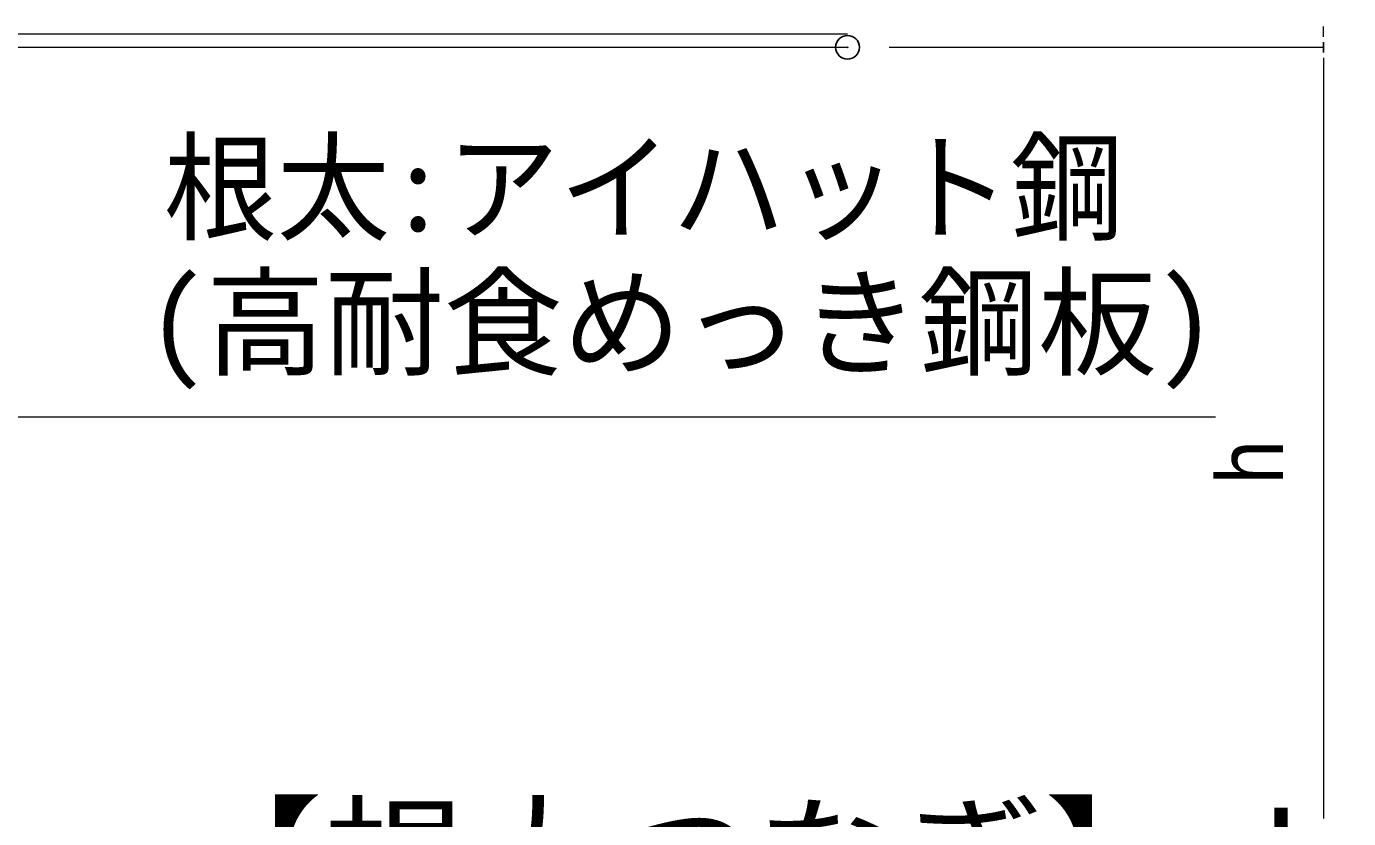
# Model space of a CAD drawing. Units: millimetres, scale not verified. Extents: x -12715 to 12220, y -3398 to 4210.
# Drawn here: x -2999.7 to -2841.2, y 2533.8 to 2628.8 of the extents above; entities that cross this region are included whole.
import ezdxf
from ezdxf.enums import TextEntityAlignment as Align

# ---------------------------------------------------------------- set-up
doc = ezdxf.new("R2010")
doc.units = ezdxf.units.MM
doc.header["$LTSCALE"] = 5.7
doc.header["$PDMODE"] = 32
doc.header["$PDSIZE"] = 2.85
for name, color, linetype, lineweight in [('0-2_文字', 4, 'Continuous', 9), ('0-3_寸法', 7, 'Continuous', 9), ('0-5_根太', 4, 'Continuous', 9), ('0-7_0', 4, 'Continuous', 9)]:
    doc.layers.add(name, color=color, linetype=linetype, lineweight=lineweight)
doc.layers.add('0-8_DEFPOINTS', color=7, linetype='Continuous')
doc.styles.add('Osaka', font='')
doc.styles.add('ＭＳ ゴシック', font='')
doc.styles.get('Osaka').set_extended_font_data('Osaka')
doc.styles.get('ＭＳ ゴシック').set_extended_font_data('MS Gothic')

# ---------------------------------------------------------------- blocks, each defined once
blk = doc.blocks.new('グループ-279-1')
at = {"layer": '0-5_根太'}
for p, q in [((-137534.2, -11683.7), (-126754.2, -11683.7)), ((-137534.2, -11747.7), (-126754.2, -11747.7))]:
    blk.add_line(p, q, dxfattribs=at)
blk = doc.blocks.new('シンボル-23')
at = {"layer": '0-2_文字', "style": 'ＭＳ ゴシック', "width": 0.95}
blk.add_text('根太:アイハット鋼', height=417.9, dxfattribs=at).set_placement((-1232, 430.3), align=Align.BOTTOM_LEFT)
at = {"layer": '0-2_文字', "style": 'ＭＳ ゴシック'}
blk.add_text('(高耐食めっき鋼板)', height=417.9, dxfattribs=at).set_placement((-1314.7, -217.8), align=Align.BOTTOM_LEFT)
blk = doc.blocks.new('_DOT')
at = {"layer": '0-7_0', "color": 7}
for p, q in [((-20, 0), (-40, 0)), ((-10, 0), (10, 0))]:
    blk.add_line(p, q, dxfattribs=at)

msp = doc.modelspace()

# ---------------------------------------------------------------- linework, layer by layer
at = {"layer": '0-2_文字'}
msp.add_line((-3013.123, 2581.971), (-2857.165, 2581.971), dxfattribs=at)
at = {"layer": '0-3_寸法'}
for p, q in [((-2896.27, 2626.306), (-2844.208, 2626.306)), ((-2896.27, 2626.306), (-2844.208, 2626.306)), ((-2844.208, 2623.803), (-2844.208, 2533.81))]:
    msp.add_line(p, q, dxfattribs=at)
at = {"layer": '0-8_DEFPOINTS'}
msp.add_point((-2901.27, 2626.306), dxfattribs=at)

# ---------------------------------------------------------------- block references
at = {"layer": '0-2_文字', "xscale": 0.025, "yscale": 0.025}
msp.add_blockref('シンボル-23', (-2952.415, 2590.377), dxfattribs=at)
at = {"layer": '0-3_寸法', "xscale": 0.06259308, "yscale": 0.06259308}
for rotation in [270, 90]:
    msp.add_blockref('_DOT', (-2844.208, 2626.306), dxfattribs=dict(at, rotation=rotation))
at = {"layer": '0-5_根太', "xscale": 0.025, "yscale": 0.025}
msp.add_blockref('グループ-279-1', (267.586, 2920), dxfattribs=at)

# ---------------------------------------------------------------- texts
at = {"layer": '0-2_文字', "style": 'ＭＳ ゴシック', "width": 1.2}
msp.add_text('【根太つなぎ】:L-40x40xt1.6', height=10.56, dxfattribs=at).set_placement((-2981.431, 2521.371), align=Align.BOTTOM_LEFT)
at = {"layer": '0-3_寸法', "style": 'Osaka', "width": 0.9}
msp.add_text('h', height=7.918, rotation=90, dxfattribs=at).set_placement((-2846.708, 2573.894), align=Align.BOTTOM_LEFT)

doc.saveas('drawing.dxf')
